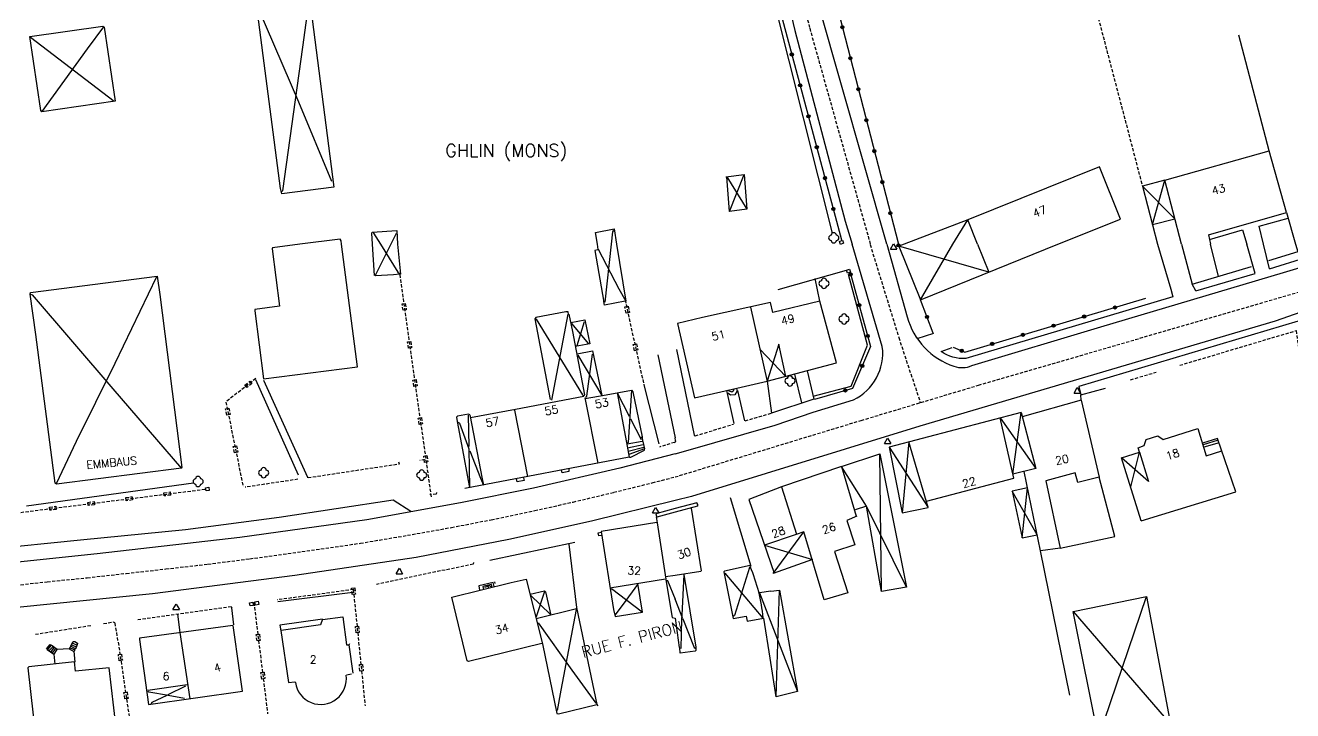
# Model space of a CAD drawing. Header units: millimetres. Extents: x 115992 to 117000, y 129000 to 130003.
# Drawn here: x 116398.6 to 116596.4, y 129427.2 to 129534.2 of the extents above; entities that cross this region are included whole.
import ezdxf
from ezdxf.enums import TextEntityAlignment as Align

# ---------------------------------------------------------------- set-up
doc = ezdxf.new("R2010")
doc.units = ezdxf.units.MM
doc.linetypes.add('DASHED', pattern=[0.75, 0.5, -0.25])
for name, color, linetype in [('W0001', 6, 'DASHED'), ('W0008', 7, 'CONTINUOUS'), ('W0100', 7, 'CONTINUOUS'), ('W0112', 1, 'DASHED'), ('W0300', 7, 'CONTINUOUS'), ('W0310', 3, 'CONTINUOUS'), ('W0322', 7, 'CONTINUOUS'), ('W0471', 7, 'CONTINUOUS'), ('W0980', 7, 'CONTINUOUS'), ('W0989', 7, 'CONTINUOUS'), ('W0991', 7, 'CONTINUOUS')]:
    doc.layers.add(name, color=color, linetype=linetype)
doc.styles.get("Standard").update_dxf_attribs({"font": 'romans.shx', "width": 0.85})

msp = doc.modelspace()

# ---------------------------------------------------------------- linework, layer by layer
at = {"layer": 'W0001'}
for points in [[(116500, 129636.31), (116501.8, 129624.23), (116503.09, 129616.59), (116504.45, 129609.32), (116506.05, 129601.28), (116507.82, 129593.08), (116509.84, 129583.7), (116512.39, 129571.66), (116514.24, 129562.95), (116516.99, 129550.77), (116518.42, 129544.55), (116521.03, 129533.74), (116530.5, 129500)], [(116530.46, 129499.95), (116534.94, 129485.44), (116538.25, 129475.41), (116538.3, 129475.26)], [(116394.84, 129446.49), (116401.99, 129447.29), (116408.23, 129447.92), (116414.32, 129448.6), (116420.5, 129449.29), (116427.06, 129450.04), (116433.62, 129450.88), (116441.75, 129451.99), (116450.87, 129453.31), (116456.79, 129454.3), (116458.23, 129454.54), (116465.1, 129455.77), (116471.31, 129456.98), (116478.11, 129458.4), (116484.08, 129459.74), (116490.44, 129461.26), (116496.45, 129462.75), (116500, 129463.66)]]:
    msp.add_lwpolyline(points, dxfattribs=at)
msp.add_lwpolyline([(116500, 129463.66), (116529.06, 129472.49), (116547.39, 129477.99), (116599.51, 129493.16, 0.047787), (116608.4, 129496.7), (116615.65, 129499.92)], format="xyb", dxfattribs=at)
at = {"layer": 'W0008'}
for points in [[(116533.08, 129500), (116522.5, 129537.07), (116516.74, 129562.06), (116511.91, 129585.89), (116507.06, 129608.93), (116503.13, 129630.49), (116501.29, 129645.06), (116500, 129657.65)], [(116500, 129621.45), (116502.83, 129603.95), (116507.06, 129584.65), (116513.57, 129555.13), (116518.71, 129533.41), (116526.58, 129503.59), (116527.66, 129500)], [(116624.67, 129500), (116613.76, 129495.39), (116608.35, 129493.14), (116600.68, 129490.43), (116593.69, 129488.01), (116576.41, 129482.88), (116538.21, 129471.57), (116502.59, 129460.63), (116500, 129460)], [(116627.56, 129498.77), (116627.15, 129499.88), (116605.81, 129490.98), (116597.3, 129487.98), (116563.04, 129477.78), (116563.36, 129476.5)], [(116592.84, 129496.16), (116598.52, 129497.95), (116601.63, 129498.96), (116604.34, 129500)], [(116581.32, 129492.74), (116590.58, 129495.46)], [(116521.67, 129475.79), (116515.05, 129473.62)], [(116500, 129467.29), (116491.39, 129465.05), (116477.92, 129461.91), (116466.53, 129459.59), (116451.86, 129456.94), (116432.05, 129454.18), (116409.79, 129451.63), (116395.41, 129450.13), (116379.18, 129448.02), (116362.74, 129445.53), (116355.6, 129444.34)], [(116458.74, 129458.26), (116456.01, 129460.05), (116438.2, 129457.35), (116423.57, 129455.42), (116407.15, 129453.76), (116392.68, 129452.32), (116372.2, 129449.6), (116357.02, 129447.13), (116349.11, 129445.75), (116345.49, 129444.85), (116339.88, 129443.01), (116339.49, 129442.8), (116338.13, 129440.88)], [(116500, 129460), (116486.97, 129456.74), (116474.05, 129453.88), (116459.57, 129451.09), (116440.65, 129448.24), (116418.42, 129445.41), (116392.07, 129442.77), (116373.82, 129440.51), (116361.05, 129438.67)]]:
    msp.add_lwpolyline(points, dxfattribs=at)
for points in [[(116500, 129467.29), (116501.35, 129467.62), (116515.66, 129471.77), (116521.58, 129473.79), (116527.86, 129475.69, 0.320756), (116532.37, 129484.02), (116527.66, 129500)], [(116533.08, 129500), (116536.25, 129488.67, 0.248727), (116543.55, 129480.94, 0.185787), (116546.32, 129481.05), (116566.5, 129487.13), (116595.01, 129495.6), (116598.15, 129496.52), (116602.09, 129498.04), (116605.19, 129499.16), (116607.09, 129500)], [(116577.74, 129491.81), (116545.39, 129482.15, -0.178187), (116541.58, 129483.24, -0.266816)]]:
    msp.add_lwpolyline(points, format="xyb", dxfattribs=at)
at = {"layer": 'W0100'}
for points in [[(116438.4, 129508.73), (116434.71, 129537.11), (116434.73, 129537.52), (116442.73, 129538.53), (116442.91, 129538.44), (116446.74, 129508.93), (116438.6, 129507.9), (116438.4, 129508.73)], [(116399.28, 129532.47), (116410.66, 129534.07), (116410.87, 129533.89), (116412.6, 129522.35), (116401.11, 129520.7), (116400.97, 129520.89), (116399.28, 129532.47)], [(116400.18, 129485.9), (116399.32, 129492.22), (116399.37, 129492.49), (116419.14, 129495.02), (116419.55, 129492.15), (116423, 129465.12), (116422.95, 129465.02), (116403.4, 129462.54), (116403.23, 129462.68), (116400.18, 129485.9)], [(116406.25, 129434.76), (116399.12, 129433.98), (116399.12, 129433.99), (116398.97, 129433.86), (116400.19, 129422.77), (116400.42, 129422.71), (116404.35, 129423.1), (116404.71, 129420.47), (116410.68, 129421.09), (116412.12, 129421.23), (116411.99, 129422.3), (116411.78, 129424.35), (116412.72, 129424.45), (116411.65, 129433.85), (116406.4, 129433.32), (116406.25, 129434.76)]]:
    msp.add_lwpolyline(points, close=True, dxfattribs=at)
for points in [[(116442.8, 129538), (116441.85, 129530.81), (116438.7, 129508.34), (116438.55, 129508.19)], [(116434.87, 129536.97), (116441.2, 129522.27), (116446.35, 129509.84)], [(116410.76, 129533.97), (116408.22, 129530.52), (116401.11, 129520.75)], [(116399.35, 129532.36), (116412.43, 129522.36)], [(116592.75, 129514.57), (116588.05, 129532.64)], [(116574.56, 129503.07), (116576.5, 129509.99), (116592.75, 129514.57)], [(116595.5, 129504.95), (116592.75, 129514.57)], [(116566.3, 129512.11), (116545.7, 129503.83), (116535.8, 129500)], [(116569.58, 129503.92), (116566.3, 129512.11)], [(116507.94, 129510.54), (116510.78, 129510.91), (116511.23, 129505.48), (116508.52, 129505.12), (116508.1, 129510.56), (116511.23, 129505.48)], [(116508.52, 129505.12), (116510.78, 129510.91)], [(116579.07, 129500), (116576.5, 129509.99), (116572.98, 129509.07), (116575.36, 129500)], [(116574.56, 129503.07), (116578.04, 129504), (116572.98, 129509.07)], [(116583.28, 129501.45), (116595.5, 129504.95)], [(116595.5, 129504.95), (116596.87, 129500)], [(116452.78, 129500), (116452.66, 129501.76), (116452.73, 129501.87), (116456.54, 129502.17), (116456.69, 129500)], [(116487.88, 129500), (116487.57, 129501.86), (116490.48, 129502.39), (116490.87, 129500)], [(116490.39, 129502.2), (116490.23, 129501.94), (116490.02, 129500)], [(116543.39, 129500), (116545.7, 129503.83)], [(116547.23, 129500), (116545.7, 129503.83)], [(116559.79, 129500), (116569.58, 129503.92)], [(116447.94, 129500), (116447.87, 129500.55), (116447.69, 129500.8), (116441.4, 129500)], [(116452.91, 129501.86), (116452.91, 129501.73), (116454, 129500)], [(116456.45, 129501.66), (116455.63, 129500)], [(116583.28, 129501.45), (116583.63, 129500)], [(116441.4, 129500), (116437.16, 129499.45), (116437.09, 129499.29), (116438.25, 129490.32), (116434.4, 129489.8), (116434.37, 129489.63), (116435.74, 129478.97), (116435.74, 129478.97)], [(116435.74, 129478.97), (116450.44, 129480.88), (116447.94, 129500)], [(116453.08, 129495.12), (116452.78, 129500)], [(116455.63, 129500), (116453.2, 129495.14)], [(116454, 129500), (116456.73, 129495.62), (116457.13, 129495.32), (116457.13, 129495.32)], [(116456.69, 129500), (116457.13, 129495.32)], [(116487.97, 129499.12), (116487.48, 129499.03), (116488.86, 129490.97)], [(116488.01, 129499.17), (116487.88, 129500)], [(116488.01, 129499.23), (116491.22, 129493.04)], [(116490.02, 129500), (116489.06, 129490.96)], [(116490.87, 129500), (116492.31, 129491.09)], [(116547.23, 129500), (116549, 129495.64), (116534.94, 129499.68)], [(116535.8, 129500), (116534.94, 129499.68), (116538.31, 129491.32), (116559.79, 129500)], [(116538.31, 129491.32), (116543.39, 129500)], [(116575.36, 129500), (116577.42, 129492.98)], [(116579.07, 129500), (116580.77, 129493.75), (116590.03, 129496.55)], [(116584.87, 129494.99), (116583.63, 129500)], [(116596.87, 129500), (116597.27, 129498.81), (116592.68, 129497.41)], [(116419.02, 129494.94), (116412.53, 129481.36), (116406.49, 129469.17), (116403.38, 129462.57)], [(116457.02, 129495.35), (116456.05, 129495.25), (116453.25, 129495.05), (116453.11, 129495.18)], [(116522.63, 129491.13), (116521.89, 129494.67)], [(116491.22, 129493.04), (116492.31, 129491.09)], [(116399.37, 129492.22), (116399.65, 129492.09), (116412.23, 129477.42), (116422.92, 129464.99)], [(116492.21, 129491.1), (116488.97, 129490.51), (116488.89, 129491.07)], [(116514.91, 129490.93), (116504.3, 129488.54), (116500.37, 129487.64), (116503.03, 129476.02), (116509, 129477.38), (116514.4, 129478.6)], [(116522.63, 129491.13), (116515.29, 129489.34), (116514.91, 129490.93)], [(116525.2, 129481.46), (116522.63, 129491.13)], [(116483.36, 129489.04), (116483.34, 129489.47), (116482.95, 129489.46), (116478.25, 129488.58), (116478.13, 129488.34), (116480.52, 129475.74)], [(116478.14, 129488.43), (116478.33, 129488.29), (116485.55, 129476.5), (116485.75, 129476.29)], [(116483.25, 129489.07), (116480.7, 129475.67)], [(116483.42, 129489.07), (116483.97, 129486.37), (116485.85, 129476.51), (116485.74, 129476.28)], [(116511.79, 129490.16), (116514.4, 129478.59)], [(116483.73, 129487.8), (116485.91, 129488.19), (116486.69, 129484.46), (116484.43, 129484.05)], [(116483.84, 129487.64), (116486.5, 129484.47)], [(116485.8, 129487.87), (116484.67, 129484.12)], [(116513.26, 129483.64), (116517.32, 129479.37), (116516.19, 129484.39), (116514.4, 129478.6)], [(116484.72, 129482.9), (116487.13, 129483.35), (116488.57, 129476.38)], [(116484.84, 129482.69), (116488.57, 129476.38)], [(116487.05, 129482.85), (116486.16, 129476.26), (116486.01, 129476.07)], [(116514.4, 129478.6), (116525.2, 129481.46)], [(116490.97, 129476.79), (116492.43, 129469.04), (116492.86, 129466.73), (116467.16, 129461.85)], [(116485.99, 129475.92), (116489.26, 129476.51), (116493.23, 129477.22), (116493.42, 129476.97), (116494.85, 129469.91), (116494.93, 129469.15)], [(116490.97, 129476.79), (116492.86, 129473.17)], [(116493.23, 129477.22), (116492.71, 129469.06), (116492.54, 129468.86)], [(116509.17, 129477.36), (116509.09, 129477.04), (116508.85, 129476.9), (116508.24, 129477.14)], [(116509.71, 129477.11), (116509.34, 129476.51), (116508.68, 129476.43), (116508.24, 129476.74)], [(116563.4, 129475.65), (116563.36, 129476.5), (116567.2, 129477.52)], [(116485.74, 129476.21), (116475.1, 129474.18), (116468.05, 129472.87)], [(116485.91, 129476.02), (116487.94, 129465.83)], [(116563.4, 129475.65), (116554.23, 129473.07)], [(116563.4, 129475.65), (116566.24, 129463.65)], [(116467.96, 129473.34), (116467.74, 129473.45), (116466.04, 129473.14), (116465.89, 129472.99), (116466.01, 129472.34), (116466.84, 129467.9), (116467.71, 129463.1)], [(116467.71, 129473.29), (116467.82, 129468.44)], [(116467.95, 129473.36), (116469.9, 129463.36)], [(116474.96, 129474.09), (116476.98, 129463.74)], [(116493.06, 129472.72), (116494.73, 129469.51)], [(116554.05, 129473.74), (116533.45, 129468.32)], [(116539.26, 129459.87), (116552.89, 129463.49), (116550.79, 129472.88), (116556.36, 129464.98), (116552.75, 129464.11), (116554.05, 129473.74)], [(116554.05, 129473.74), (116556.36, 129464.98)], [(116466.12, 129472.22), (116466.33, 129472.06), (116467.83, 129468.03), (116467.83, 129468.04), (116467.91, 129462.02)], [(116571.15, 129462.09), (116572.55, 129467.54), (116572.34, 129468.2), (116573.23, 129468.55), (116573.59, 129469.5), (116575.4, 129470.06), (116576.2, 129469.53), (116581.65, 129471.22), (116582.96, 129466.98), (116585.36, 129467.76)], [(116494.88, 129469.21), (116492.53, 129468.8)], [(116495.04, 129468.68), (116492.59, 129468.14)], [(116494.85, 129469.85), (116494.56, 129469.78)], [(116494.96, 129469.2), (116495.21, 129468.05)], [(116535.45, 129458.07), (116539.54, 129458.9), (116536.52, 129469.13), (116535.45, 129458.07)], [(116584.71, 129469.68), (116582.35, 129468.95)], [(116584.81, 129469.38), (116582.44, 129468.67)], [(116584.94, 129468.99), (116582.55, 129468.3)], [(116587.55, 129461.32), (116584.71, 129469.68)], [(116467.95, 129467.76), (116469.63, 129463.49), (116470.11, 129462.4)], [(116495.13, 129468.28), (116492.69, 129467.61)], [(116492.88, 129466.75), (116493.11, 129466.75), (116495.23, 129467.86), (116495.23, 129468.07), (116492.79, 129467.14)], [(116525.98, 129465.29), (116531.99, 129467.29), (116536.16, 129446.46), (116532.24, 129445.79), (116529.9, 129459.12), (116528.15, 129458.54)], [(116532.24, 129445.79), (116531.99, 129467.29)], [(116533.45, 129468.32), (116539.54, 129458.9)], [(116533.45, 129468.32), (116535.45, 129458.07)], [(116569.73, 129466.66), (116572.55, 129467.54), (116573.94, 129462.95), (116569.73, 129466.66)], [(116572.78, 129456.82), (116569.73, 129466.66)], [(116483.4, 129464.91), (116483.42, 129464.51), (116482.36, 129464.3), (116482.26, 129464.72)], [(116525.98, 129465.29), (116516.63, 129462.12)], [(116536.16, 129446.46), (116529.9, 129459.12), (116525.98, 129465.29)], [(116525.98, 129465.29), (116528.31, 129457.54)], [(116566.24, 129463.65), (116562.9, 129462.79), (116562.48, 129464.3), (116557.89, 129463.04), (116560.15, 129452.54), (116557.06, 129452.13), (116554.5, 129464.53)], [(116467.71, 129463.1), (116467.91, 129462.02)], [(116469.9, 129463.36), (116470.11, 129462.4)], [(116476.35, 129463.54), (116476.45, 129463.13), (116475.37, 129462.92), (116475.25, 129463.4)], [(116516.63, 129462.12), (116511.54, 129460.16)], [(116516.63, 129462.12), (116518.97, 129454.71)], [(116555.03, 129461.97), (116552.64, 129461.46), (116554.22, 129454.13), (116556.54, 129454.62), (116552.64, 129461.46)], [(116554.22, 129454.13), (116555.03, 129461.97)], [(116572.78, 129456.82), (116587.55, 129461.32)], [(116503.51, 129459.11), (116500, 129458.16)], [(116502.5, 129458.77), (116504.06, 129449.01), (116504.02, 129448.89), (116500, 129448.29)], [(116508.61, 129460.44), (116511.83, 129449.74)], [(116511.54, 129460.16), (116515.47, 129448.62)], [(116497.08, 129457.43), (116497.23, 129456.5), (116498.57, 129447.67)], [(116500, 129458.16), (116497.16, 129457.38)], [(116528.4, 129457.54), (116526.81, 129456.87), (116528.06, 129453.04), (116524.89, 129452.04), (116526.98, 129445.54), (116523.31, 129444.46), (116520.12, 129455.1), (116518.92, 129454.67), (116513.98, 129452.99), (116521.47, 129450.76), (116515.32, 129448.57), (116520.12, 129455.1)], [(116497.17, 129456.52), (116488.47, 129455.14), (116490.39, 129442.94), (116490.64, 129441.88), (116494.92, 129442.55), (116494.17, 129447)], [(116484.34, 129453.41), (116471.1, 129450.63)], [(116483.44, 129453.16), (116484.62, 129443.26), (116487.8, 129428.14), (116487.96, 129427.89)], [(116511.73, 129449.81), (116507.72, 129448.94), (116507.61, 129448.85), (116509.08, 129441.54), (116511.09, 129441.92), (116511.29, 129441.13), (116513.84, 129441.62), (116514.81, 129435.33)], [(116511.79, 129449.67), (116511.64, 129449.53), (116509.28, 129442.02), (116509.08, 129441.85)], [(116479.23, 129437.64), (116467.73, 129434.84), (116467.56, 129434.95), (116465.16, 129444.87), (116474.4, 129447.15), (116476.77, 129447.7), (116479.3, 129437.57), (116481.55, 129426.72), (116481.79, 129426.68), (116487.8, 129428.11)], [(116471.76, 129446.53), (116471.61, 129447.18), (116469.37, 129446.63), (116469.49, 129445.95)], [(116471.44, 129446.46), (116471.37, 129446.84), (116471.29, 129446.88), (116469.98, 129446.53), (116470.07, 129446.09)], [(116471.82, 129447.29), (116471.89, 129447)], [(116498.53, 129447.71), (116489.83, 129446.28)], [(116494.15, 129446.85), (116491.88, 129443.8), (116490.62, 129442.08)], [(116500, 129448.29), (116498.53, 129448.06)], [(116498.58, 129447.58), (116499.54, 129441.71), (116500, 129441.61), (116500, 129441.6)], [(116498.65, 129447.55), (116498.82, 129447.47), (116500, 129444.58)], [(116501.37, 129448.42), (116503.25, 129437.06), (116503.25, 129436.57), (116503.16, 129436.47), (116500.79, 129436.13), (116500.74, 129436.95)], [(116501.37, 129448.42), (116501.05, 129442.09)], [(116507.78, 129448.63), (116509.48, 129446.6), (116513.71, 129441.59)], [(116471.33, 129446.46), (116471.05, 129446.63), (116470.27, 129446.38)], [(116470.71, 129446.72), (116470.87, 129446.27)], [(116477.39, 129445.33), (116479.62, 129445.88), (116479.77, 129445.73), (116480.63, 129442.08)], [(116477.45, 129445.21), (116480.56, 129442.18)], [(116479.72, 129445.76), (116479.59, 129445.61), (116478.32, 129441.82)], [(116490.08, 129446.25), (116494.85, 129442.61)], [(116514.97, 129445.82), (116513.19, 129445.56)], [(116513.19, 129445.56), (116519.13, 129430.16)], [(116514.97, 129445.82), (116516.29, 129445.99), (116519.13, 129430.16), (116515.79, 129429.33), (116514.86, 129435.37)], [(116515.79, 129429.33), (116516.29, 129445.99)], [(116562.17, 129442.64), (116573.6, 129444.97), (116577.36, 129425.05), (116566.1, 129422.89), (116562.17, 129442.64), (116577.36, 129425.05)], [(116566.1, 129422.89), (116573.6, 129444.97)], [(116484.62, 129443.06), (116478.31, 129441.52)], [(116484.55, 129442.93), (116482.19, 129430.34), (116481.62, 129427.16)], [(116501.21, 129441.48), (116500, 129444.58)], [(116444.98, 129441.43), (116444.64, 129440.57), (116438.49, 129439.7)], [(116444.96, 129441.37), (116448.14, 129441.82), (116448.72, 129437.45), (116449.1, 129437.44)], [(116478.63, 129440.89), (116483.91, 129433.48), (116487.63, 129428.33)], [(116500, 129441.6), (116500.63, 129437.04)], [(116501.03, 129441.42), (116500.9, 129436.88)], [(116501.05, 129442.09), (116501.03, 129441.42)], [(116501.21, 129441.48), (116503.01, 129437.03), (116503.25, 129436.88)], [(116430.97, 129440.46), (116416.37, 129438.5), (116416.36, 129438.25), (116417.78, 129428.1), (116432.46, 129430.21), (116432.01, 129433.48), (116431, 129440.46)], [(116422.7, 129439.35), (116424.22, 129429)], [(116438.47, 129439.7), (116439.66, 129431.56), (116440.62, 129431.66), (116440.74, 129431.54)], [(116401.85, 129436.83), (116402.41, 129437.48), (116402.59, 129437.36), (116402.03, 129436.69)], [(116402.03, 129436.69), (116401.85, 129436.83)], [(116402.83, 129437.13), (116402.28, 129436.53)], [(116403.03, 129437), (116402.55, 129436.34)], [(116405.52, 129437.04), (116405.4, 129436.81), (116403.52, 129436.69), (116402.59, 129437.36)], [(116403.28, 129436.84), (116403.09, 129436.65)], [(116405.64, 129437.26), (116405.48, 129436.97)], [(116405.54, 129436.98), (116406.3, 129436.65), (116406.38, 129436.84)], [(116405.64, 129437.26), (116406.05, 129437.95), (116406.28, 129437.96), (116406.72, 129437.71), (116406.71, 129437.63), (116406.5, 129437.03)], [(116405.66, 129437.23), (116406.36, 129436.86)], [(116405.82, 129437.45), (116406.49, 129437.11)], [(116405.95, 129437.72), (116406.65, 129437.38)], [(116406.5, 129437.03), (116406.38, 129436.84)], [(116449.73, 129433.01), (116449.1, 129437.44), (116449.21, 129437.65)], [(116401.98, 129436.72), (116403.01, 129435.98), (116403.14, 129434.43)], [(116403.14, 129436.69), (116402.75, 129436.18)], [(116403.48, 129436.69), (116403, 129435.99)], [(116405.41, 129436.79), (116406.14, 129436.4)], [(116406.3, 129436.65), (116406.12, 129436.43)], [(116406.12, 129436.46), (116406.28, 129434.72)], [(116448.68, 129432.75), (116449.48, 129432.93)], [(116423.85, 129431.18), (116417.66, 129430.29)], [(116423.54, 129430.97), (116420.81, 129429.63)], [(116417.69, 129430.2), (116417.86, 129430.11), (116420.91, 129429.56)], [(116420.64, 129429.54), (116418.29, 129428.42), (116418.16, 129428.19)], [(116420.87, 129429.57), (116423.41, 129429.12)]]:
    msp.add_lwpolyline(points, dxfattribs=at)
for centre, radius, start, end in [((116487.79, 129439.35), 26.07, 5.0504, 23.2803), ((116444.68, 129432.12), 4, 187.8763, 8.4444)]:
    msp.add_arc(centre, radius, start, end, dxfattribs=at)
at = {"layer": 'W0112'}
for p, q in [((116525.67, 129500.44), (116526.14, 129500.62)), ((116525.85, 129499.97), (116525.67, 129500.44)), ((116526.32, 129500.15), (116525.85, 129499.97)), ((116526.14, 129500.62), (116526.32, 129500.15)), ((116526.76, 129495.96), (116527.24, 129496.1)), ((116526.91, 129495.48), (116526.76, 129495.96)), ((116527.39, 129495.62), (116526.91, 129495.48)), ((116527.24, 129496.1), (116527.39, 129495.62)), ((116457.4, 129490.68), (116457.89, 129490.75)), ((116457.54, 129489.69), (116457.4, 129490.68)), ((116457.89, 129490.75), (116458.03, 129489.76)), ((116492.17, 129490.21), (116492.66, 129490.32)), ((116492.66, 129490.32), (116492.88, 129489.35)), ((116458.03, 129489.76), (116457.54, 129489.69)), ((116492.39, 129489.24), (116492.17, 129490.21)), ((116492.88, 129489.35), (116492.39, 129489.24)), ((116458.24, 129484.74), (116458.73, 129484.81)), ((116458.38, 129483.75), (116458.24, 129484.74)), ((116458.73, 129484.81), (116458.87, 129483.82)), ((116493.48, 129484.36), (116493.96, 129484.47)), ((116493.69, 129483.38), (116493.48, 129484.36)), ((116493.96, 129484.47), (116494.18, 129483.49)), ((116458.87, 129483.82), (116458.38, 129483.75)), ((116494.18, 129483.49), (116493.69, 129483.38)), ((116432.84, 129478.02), (116433.63, 129478.64)), ((116433.63, 129478.64), (116433.94, 129478.25)), ((116459.08, 129478.8), (116459.58, 129478.87)), ((116459.22, 129477.81), (116459.08, 129478.8)), ((116459.58, 129478.87), (116459.72, 129477.88)), ((116433.15, 129477.63), (116432.84, 129478.02)), ((116433.94, 129478.25), (116433.15, 129477.63)), ((116459.72, 129477.88), (116459.22, 129477.81)), ((116429.83, 129474.31), (116430.32, 129474.41)), ((116430.03, 129473.33), (116429.83, 129474.31)), ((116430.52, 129473.43), (116430.03, 129473.33)), ((116430.32, 129474.41), (116430.52, 129473.43)), ((116459.92, 129472.86), (116460.42, 129472.93)), ((116460.06, 129471.87), (116459.92, 129472.86)), ((116460.42, 129472.93), (116460.56, 129471.94)), ((116460.56, 129471.94), (116460.06, 129471.87)), ((116431.03, 129468.43), (116431.52, 129468.53)), ((116431.52, 129468.53), (116431.72, 129467.55)), ((116431.23, 129467.45), (116431.03, 129468.43)), ((116431.72, 129467.55), (116431.23, 129467.45)), ((116460.76, 129466.92), (116461.26, 129466.99)), ((116460.9, 129465.93), (116460.76, 129466.92)), ((116461.26, 129466.99), (116461.4, 129466)), ((116461.4, 129466), (116460.9, 129465.93)), ((116420.2, 129461.19), (116421.19, 129461.31)), ((116420.26, 129460.69), (116420.2, 129461.19)), ((116421.25, 129460.81), (116420.26, 129460.69)), ((116421.19, 129461.31), (116421.25, 129460.81)), ((116426.71, 129461.98), (116427.2, 129462.05)), ((116426.78, 129461.49), (116426.71, 129461.98)), ((116427.27, 129461.56), (116426.78, 129461.49)), ((116427.2, 129462.05), (116427.27, 129461.56)), ((116402.34, 129458.95), (116403.33, 129459.07)), ((116402.4, 129458.45), (116402.34, 129458.95)), ((116403.33, 129459.07), (116403.39, 129458.57)), ((116408.29, 129459.69), (116409.28, 129459.82)), ((116408.35, 129459.2), (116408.29, 129459.69)), ((116409.35, 129459.32), (116408.35, 129459.2)), ((116409.28, 129459.82), (116409.35, 129459.32)), ((116414.25, 129460.44), (116415.24, 129460.56)), ((116414.31, 129459.94), (116414.25, 129460.44)), ((116415.3, 129460.07), (116414.31, 129459.94)), ((116415.24, 129460.56), (116415.3, 129460.07)), ((116403.39, 129458.57), (116402.4, 129458.45)), ((116488, 129454.93), (116488.49, 129455.02)), ((116488.09, 129454.44), (116488, 129454.93)), ((116488.49, 129455.02), (116488.58, 129454.53)), ((116488.58, 129454.53), (116488.09, 129454.44)), ((116449.5, 129446.27), (116449.99, 129446.32)), ((116449.6, 129445.28), (116449.5, 129446.27)), ((116450.1, 129445.33), (116449.6, 129445.28)), ((116449.99, 129446.32), (116450.1, 129445.33)), ((116433.58, 129444.01), (116434.08, 129444.09)), ((116433.66, 129443.52), (116433.58, 129444.01)), ((116434.15, 129443.6), (116433.66, 129443.52)), ((116434.08, 129444.09), (116434.15, 129443.6)), ((116434.41, 129444.13), (116434.89, 129444.24)), ((116434.52, 129443.64), (116434.41, 129444.13)), ((116435.01, 129443.75), (116434.52, 129443.64)), ((116434.89, 129444.24), (116435.01, 129443.75)), ((116434.61, 129439.04), (116435.1, 129439.1)), ((116434.73, 129438.05), (116434.61, 129439.04)), ((116435.1, 129439.1), (116435.23, 129438.11)), ((116450.1, 129440.3), (116450.6, 129440.36)), ((116450.2, 129439.31), (116450.1, 129440.3)), ((116450.7, 129439.36), (116450.2, 129439.31)), ((116450.6, 129440.36), (116450.7, 129439.36)), ((116435.23, 129438.11), (116434.73, 129438.05)), ((116413.08, 129435.93), (116413.58, 129436)), ((116413.23, 129434.94), (116413.08, 129435.93)), ((116413.72, 129435.02), (116413.23, 129434.94)), ((116413.58, 129436), (116413.72, 129435.02)), ((116435.34, 129433.09), (116435.84, 129433.15)), ((116435.47, 129432.1), (116435.34, 129433.09)), ((116435.84, 129433.15), (116435.96, 129432.16)), ((116450.71, 129434.34), (116451.21, 129434.39)), ((116450.81, 129433.34), (116450.71, 129434.34)), ((116451.31, 129433.39), (116450.81, 129433.34)), ((116451.21, 129434.39), (116451.31, 129433.39)), ((116435.96, 129432.16), (116435.47, 129432.1)), ((116413.95, 129430), (116414.45, 129430.07)), ((116414.1, 129429.01), (116413.95, 129430)), ((116414.59, 129429.08), (116414.1, 129429.01)), ((116414.45, 129430.07), (116414.59, 129429.08))]:
    msp.add_line(p, q, dxfattribs=at)
for points in [[(116562.67, 129548.39), (116572.98, 129509.07)], [(116457.01, 129495.23), (116461.92, 129460.52)], [(116492.19, 129491.31), (116495.13, 129478.07)], [(116578.82, 129481.1), (116596.99, 129486.52), (116602.42, 129444.92)], [(116396.11, 129485.05), (116396.35, 129457.94), (116426.68, 129461.75)], [(116434.54, 129479.04), (116429.87, 129475.36), (116432.57, 129462.11)], [(116571.12, 129478.85), (116575.13, 129480.02)], [(116510.94, 129472.44), (116515.05, 129473.62)], [(116503.16, 129470.07), (116509.15, 129471.92)], [(116499.93, 129469.06), (116497.58, 129468.33)], [(116442.55, 129463.64), (116442.71, 129463.56), (116456.97, 129465.71), (116456.9, 129465.99)], [(116460.97, 129466.35), (116460.14, 129466.24)], [(116441.13, 129463.3), (116432.87, 129462.05)], [(116462.78, 129461.23), (116462.72, 129460.98), (116461.93, 129460.86), (116461.73, 129460.94)], [(116468.55, 129450.29), (116468.5, 129450.05), (116453.37, 129446.87)], [(116449.95, 129445.89), (116449.81, 129446.07), (116437.89, 129444.46)], [(116449.77, 129446.05), (116451.61, 129427.89)], [(116416.11, 129441.38), (116430.68, 129443.41), (116430.8, 129443.19)], [(116434.24, 129444.05), (116436.39, 129426.67)], [(116410.77, 129440.75), (116412.42, 129441.03), (116412.53, 129440.82), (116413.01, 129437.83)], [(116408.77, 129440.41), (116400.14, 129439.05)], [(116413.06, 129437.83), (116415.15, 129423.6)]]:
    msp.add_lwpolyline(points, dxfattribs=at)
at = {"layer": 'W0300'}
for centre, start, end in [((116524.39, 129501), 90, 270), ((116524.79, 129501.4), 0, 180), ((116524.79, 129500.6), 180, 0), ((116525.19, 129501), 270, 90), ((116522.86, 129493.89), 90, 270), ((116523.26, 129494.29), 0, 180), ((116523.66, 129493.89), 270, 90), ((116523.26, 129493.49), 180, 0), ((116525.99, 129488.33), 90, 270), ((116526.39, 129488.73), 0, 180), ((116526.79, 129488.33), 270, 90), ((116526.39, 129487.93), 180, 0), ((116517.55, 129478.65), 90, 270), ((116517.95, 129479.05), 0, 180), ((116518.35, 129478.65), 270, 90), ((116517.95, 129478.25), 180, 0), ((116435.37, 129464.32), 90, 270), ((116435.77, 129464.72), 0, 180), ((116436.17, 129464.32), 270, 90), ((116460.45, 129464.35), 0, 180), ((116425.14, 129462.95), 90, 270), ((116425.54, 129463.35), 0, 180), ((116425.94, 129462.95), 270, 90), ((116435.77, 129463.92), 180, 0), ((116460.05, 129463.95), 90, 270), ((116460.45, 129463.55), 180, 0), ((116460.85, 129463.95), 270, 90), ((116425.54, 129462.55), 180, 0)]:
    msp.add_arc(centre, 0.4, start, end, dxfattribs=at)
at = {"layer": 'W0310'}
for points in [[(116524.61, 129501.76), (116515.58, 129537.55)], [(116521.56, 129476.26), (116527.51, 129477.83), (116530.05, 129484.24), (116527.07, 129495.3)], [(116514.4, 129478.6), (116515.05, 129473.62)], [(116495.13, 129478.07), (116497.49, 129468.83)], [(116398.72, 129459.13), (116424.79, 129462.75)], [(116560.15, 129452.54), (116568.66, 129454.38), (116566.24, 129463.65)], [(116561.67, 129429.55), (116557.06, 129452.13)], [(116437.98, 129444.2), (116449.68, 129445.66)]]:
    msp.add_lwpolyline(points, dxfattribs=at)
at = {"layer": 'W0322'}
for points in [[(116515.56, 129539.57), (116526.02, 129500.68)], [(116524.98, 129538.33), (116534.87, 129500.02)], [(116534.87, 129500.01), (116534.94, 129499.63)], [(116527.34, 129495.6), (116530.54, 129484.04), (116527.73, 129477.49), (116521.79, 129475.77)], [(116540.33, 129486.12), (116538.31, 129491.32)], [(116543.45, 129483.94), (116545.24, 129483.16), (116573.49, 129491.56)]]:
    msp.add_lwpolyline(points, dxfattribs=at)
for centre, radius in [((116526.12, 129533.91), 0.25), ((116526.12, 129533.91), 0.15), ((116518.23, 129529.65), 0.25), ((116518.23, 129529.65), 0.15), ((116527.37, 129529.07), 0.25), ((116527.37, 129529.07), 0.15), ((116519.53, 129524.82), 0.25), ((116519.53, 129524.82), 0.15), ((116528.62, 129524.23), 0.25), ((116528.62, 129524.23), 0.15), ((116520.83, 129519.99), 0.25), ((116520.83, 129519.99), 0.15), ((116529.87, 129519.39), 0.25), ((116529.87, 129519.39), 0.15), ((116522.13, 129515.17), 0.25), ((116522.13, 129515.17), 0.15), ((116531.12, 129514.55), 0.25), ((116531.12, 129514.55), 0.15), ((116523.42, 129510.34), 0.25), ((116523.42, 129510.34), 0.15), ((116532.37, 129509.71), 0.25), ((116532.37, 129509.71), 0.15), ((116524.72, 129505.51), 0.25), ((116524.72, 129505.51), 0.15), ((116533.62, 129504.86), 0.25), ((116533.62, 129504.86), 0.15), ((116534.9, 129499.83), 0.25), ((116534.9, 129499.83), 0.15), ((116527.42, 129495.31), 0.25), ((116527.42, 129495.31), 0.15), ((116528.76, 129490.49), 0.25), ((116528.76, 129490.49), 0.15), ((116568.7, 129490.13), 0.25), ((116568.7, 129490.13), 0.15), ((116539.35, 129488.65), 0.25), ((116539.35, 129488.65), 0.15), ((116563.9, 129488.71), 0.25), ((116563.9, 129488.71), 0.15), ((116559.11, 129487.28), 0.25), ((116559.11, 129487.28), 0.15), ((116530.09, 129485.67), 0.25), ((116530.09, 129485.67), 0.15), ((116549.53, 129484.44), 0.25), ((116549.53, 129484.44), 0.15), ((116554.32, 129485.86), 0.25), ((116554.32, 129485.86), 0.15), ((116544.76, 129483.37), 0.25), ((116544.76, 129483.37), 0.15), ((116529.23, 129481), 0.25), ((116529.23, 129481), 0.15), ((116526.6, 129477.16), 0.25), ((116526.6, 129477.16), 0.15)]:
    msp.add_circle(centre, radius, dxfattribs=at)
at = {"layer": 'W0471'}
for p, q in [((116533.62, 129499.22), (116534.12, 129500.09)), ((116533.62, 129499.22), (116534.62, 129499.22)), ((116534.12, 129500.09), (116534.62, 129499.22)), ((116562.31, 129476.74), (116562.81, 129477.61)), ((116562.31, 129476.74), (116563.31, 129476.74)), ((116562.81, 129477.61), (116563.31, 129476.74)), ((116532.7, 129468.87), (116533.2, 129469.73)), ((116532.7, 129468.87), (116533.7, 129468.87)), ((116533.2, 129469.73), (116533.7, 129468.87)), ((116496.47, 129458.04), (116496.97, 129458.91)), ((116496.97, 129458.91), (116497.47, 129458.04)), ((116496.47, 129458.04), (116497.47, 129458.04)), ((116456.46, 129448.52), (116456.96, 129449.39)), ((116456.96, 129449.39), (116457.46, 129448.52)), ((116456.46, 129448.52), (116457.46, 129448.52)), ((116421.61, 129442.94), (116422.11, 129443.8)), ((116421.61, 129442.94), (116422.61, 129442.94)), ((116422.11, 129443.8), (116422.61, 129442.94))]:
    msp.add_line(p, q, dxfattribs=at)
at = {"layer": 'W0989'}
for points in [[(116583.45, 129500.76), (116588.63, 129502.23), (116589.27, 129500)], [(116591.9, 129500), (116591.2, 129502.81), (116595.75, 129504.07)], [(116590.58, 129495.46), (116589.27, 129500)], [(116592.84, 129496.16), (116591.9, 129500)], [(116516.13, 129492.96), (116526.76, 129495.96)], [(116577.42, 129492.98), (116577.74, 129491.81)], [(116581.32, 129492.74), (116580.77, 129493.75)], [(116537.82, 129485.29), (116540.41, 129486.12)], [(116497.33, 129482.73), (116500, 129469.75)], [(116500.22, 129483.54), (116502.99, 129470.2), (116503.16, 129470.07)], [(116541.58, 129483.24), (116543.29, 129483.86)], [(116434.48, 129478.89), (116441.15, 129464)], [(116435.76, 129478.75), (116442.63, 129463.61)], [(116518.66, 129479.73), (116519.73, 129475.23)], [(116520.63, 129480.25), (116521.67, 129475.79)], [(116509.22, 129472.03), (116508.1, 129477.17)], [(116509.61, 129477.49), (116509.69, 129477.08)], [(116509.75, 129477.14), (116510.83, 129472.41)], [(116500, 129469.08), (116499.89, 129469.01)], [(116500, 129458.71), (116496.99, 129457.89)], [(116503.54, 129459.08), (116503.54, 129459.34), (116503.43, 129459.63), (116500, 129458.71)], [(116496.98, 129457.89), (116497.17, 129457.35)], [(116430.75, 129443.23), (116431.07, 129440.56)], [(116422.33, 129442.21), (116422.69, 129439.35)], [(116444.97, 129441.44), (116438.28, 129440.5), (116438.45, 129439.62)]]:
    msp.add_lwpolyline(points, dxfattribs=at)
msp.add_lwpolyline([(116500, 129469.08, 0.41338), (116500.09, 129469.37), (116500, 129469.75)], format="xyb", dxfattribs=at)

# ---------------------------------------------------------------- texts
at = {"layer": 'W0980'}
msp.add_text('GHLIN (MONS)', height=2, dxfattribs=at).set_placement((116473.65, 129514.51), align=Align.MIDDLE)
at = {"layer": 'W0989'}
msp.add_text('RUE F. PIRON', height=1.75, rotation=14.8349, dxfattribs=at).set_placement((116493.27, 129438.31), align=Align.MIDDLE)
at = {"layer": 'W0991'}
for s, rotation, p in [('43', 15.9967, (116584.87, 129508.57)), ('47', 21.803, (116556.93, 129505.13)), ('49', 14.8553, (116517.62, 129488.24)), ('51 ', 14.8553, (116507.19, 129485.91)), ('55', 11.203, (116480.71, 129474.08)), ('53', 11.203, (116488.57, 129475.18)), ('57', 11.203, (116471.5, 129472.24)), ('EMMBAUS', 5.2922, (116412.04, 129465.89)), ('20', 11.5924, (116560.43, 129466.37)), ('18', 16.9487, (116577.69, 129467.2)), ('22', 14.7282, (116545.91, 129462.81)), ('28', 21.0818, (116516.14, 129455.04)), ('26', 18.7223, (116524.03, 129455.65)), ('30', 18.7223, (116501.42, 129451.74)), ('32', 359.1458, (116493.63, 129449.03)), ('34', 14.1986, (116472.96, 129439.93)), ('2', 359.1458, (116443.5, 129435.15)), ('6', 359.1458, (116420.53, 129432.56)), ('4', 14.7718, (116428.54, 129433.87))]:
    msp.add_text(s, height=1.25, rotation=rotation, dxfattribs=at).set_placement(p, align=Align.MIDDLE)

doc.saveas('drawing.dxf')
